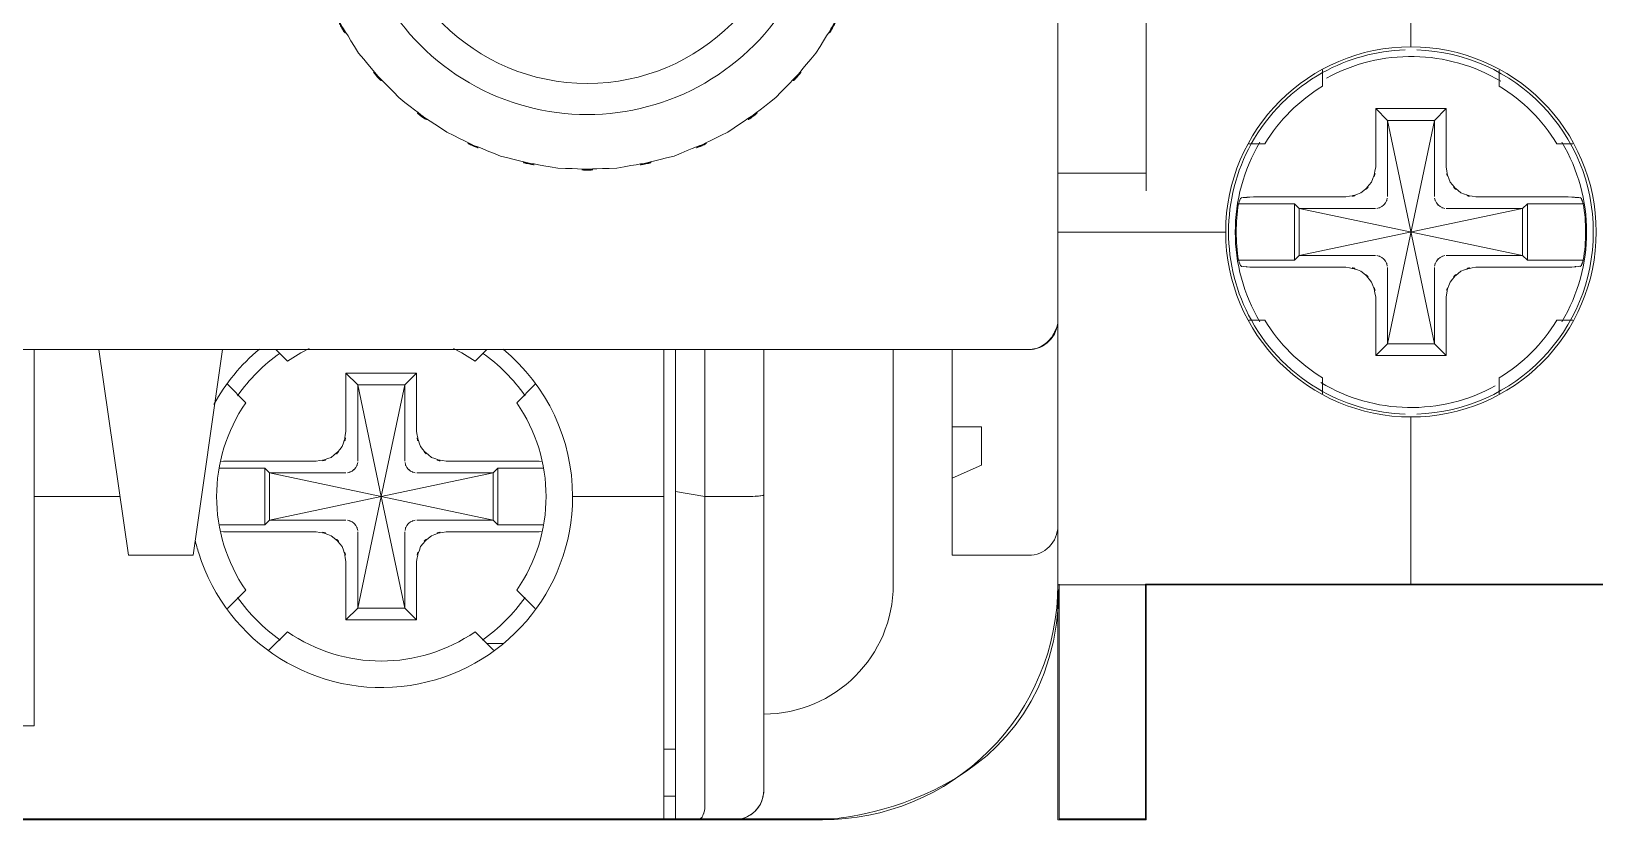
# Model space of a CAD drawing. Header units: millimetres. Extents: x 41 to 1635, y 11 to 1528.
# Drawn here: x 398.28 to 426.67, y 1109.58 to 1123.93 of the extents above; entities that cross this region are included whole.
import ezdxf

# ---------------------------------------------------------------- set-up
doc = ezdxf.new("R2010")
doc.units = ezdxf.units.MM
doc.header["$LTSCALE"] = 8
doc.layers.get('0').update_dxf_attribs({"linetype": 'CONTINUOUS'})
doc.layers.add('PDF_Geometry', color=7, linetype='CONTINUOUS')

# ---------------------------------------------------------------- blocks, each defined once
blk = doc.blocks.new('Contactor1')
at = {"layer": 'PDF_Geometry', "lineweight": 9}
for points in [[(-0.7719376153411872, -1.10581238986606), (-0.7719376153411872, -1.162645445421617), (-0.7932431153411699, -1.162645445421617), (-0.7932431153411699, 0.01664617957840164), (-0.7719376153411872, 0.01664617957840164), (-0.7719376153411872, -0.04018773708821755)], [(-0.7719376153411872, -1.010632306532671), (-0.7719376153411872, -0.9566178898660382)], [(-0.7079653514523443, -0.9757981815328094), (-0.7079653514523443, -0.9678958204216315), (-0.7716875320078884, -0.9566738343105499)], [(-0.7023263792301009, -1.01200729264383), (-0.7023263792301009, -0.9935763620883336), (-0.7136598375634549, -0.9935763620883336), (-0.716493101452329, -0.9907433204216431), (-0.6994653514523179, -0.9907433204216431), (-0.6994653514523179, -1.004867875977197)], [(-0.716493101452329, -0.9907433204216431), (-0.716493101452329, -1.004867875977197)], [(-0.716493101452329, -1.050395862088294), (-0.7136598375634549, -1.04756280653271), (-0.7023263792301009, -0.9935763620883336), (-0.6994653514523179, -0.9907433204216431)], [(-0.7023263792301009, -1.029118320421617), (-0.7023263792301009, -1.04756280653271), (-0.7136598375634549, -0.9935763620883336), (-0.7136598375634549, -1.01200729264383)], [(-0.7719376153411872, -1.006353903754984), (-0.7932431153411699, -1.006353903754984)], [(-0.7447015181189727, -1.012034417643918), (-0.7236736292301202, -1.012034417643918)], [(-0.7361320181189512, -1.027382209310531), (-0.7349931153411831, -1.026257306532671), (-0.7349931153411831, -1.014895445421644), (-0.7361320181189512, -1.013743403754916)], [(-0.7165348514523089, -1.014895445421644), (-0.7349931153411831, -1.014895445421644), (-0.6810070875634437, -1.026257306532671), (-0.6810070875634437, -1.014895445421644), (-0.6798542125634413, -1.013743403754916)], [(-0.7165348514523089, -1.026257306532671), (-0.7349931153411831, -1.026257306532671), (-0.6810070875634437, -1.014895445421644), (-0.6994375875634091, -1.014895445421644)], [(-0.6922986014523076, -1.012034417643918), (-0.6712846986745262, -1.012034417643918)], [(-0.7527571014522891, -1.020562389866086), (-0.7932431153411699, -1.020562389866086)], [(-0.7236736292301202, -1.029090348199361), (-0.7447015181189727, -1.029090348199361)], [(-0.716493101452329, -1.036270459310572), (-0.716493101452329, -1.050395862088294), (-0.6994653514523179, -1.050395862088294), (-0.7023263792301009, -1.04756280653271), (-0.7136598375634549, -1.04756280653271), (-0.7136598375634549, -1.029118320421617)], [(-0.6712846986745262, -1.029090348199361), (-0.6922986014523076, -1.029090348199361)], [(-0.6994653514523179, -1.050395862088294), (-0.6994653514523179, -1.036270459310572)], [(-1.185368143118978, -1.048979334310502), (-1.185368143118978, -1.084493320421643), (-1.185368143118978, -1.139909848199409), (-1.040465379230113, -1.139909848199409), (-1.040465379230113, -1.084493320421643), (-1.040465379230113, -1.048979334310502)], [(-0.9949931292301244, -1.048979334310502), (-1.002090379230083, -1.098715362088342), (-1.017729157007864, -1.098715362088342), (-1.024840379230113, -1.048979334310502)], [(-0.8855903653412156, -1.048979334310502), (-0.8855903653412156, -1.083256514866093), (-0.8855903653412156, -1.162645445421617)], [(-0.8784931292300939, -1.048979334310502), (-0.8784931292300939, -1.084493320421643), (-0.8685486292300766, -1.084493320421643)], [(-0.8188126153411872, -1.080062334310469), (-0.8117013792301009, -1.076951237088224), (-0.8117013792301009, -1.067617945421603), (-0.8188126153411872, -1.067617945421603), (-0.8188126153411872, -1.048979334310502)], [(-0.9481041431189965, -1.054659848199435), (-0.9509653792300696, -1.057492889866126), (-0.9623263931189854, -1.057492889866126), (-0.9566458931190027, -1.084493320421643), (-0.9836319070078616, -1.09018738986606), (-0.9836319070078616, -1.07881280653271), (-0.9847707958967362, -1.077687056532795), (-0.9847707958967362, -1.0913123065327)], [(-0.9481041431189965, -1.068812375977132), (-0.9481041431189965, -1.054659848199435), (-0.9651736431189875, -1.054659848199435), (-0.9651736431189875, -1.068812375977132)], [(-0.9623263931189854, -1.07595094542171), (-0.9623263931189854, -1.057492889866126), (-0.9651736431189875, -1.054659848199435)], [(-0.9509653792300696, -1.07595094542171), (-0.9509653792300696, -1.057492889866126), (-0.9566458931190027, -1.084493320421643), (-0.9509653792300696, -1.111492903754879), (-0.9623263931189854, -1.111492903754879), (-0.9651736431189875, -1.114340362088342)], [(-0.7079653514523443, -1.10581238986606), (-0.7079653514523443, -1.065326584310469)], [(-0.9933403097856512, -1.075978917643852), (-0.9723403931189978, -1.075978917643852)], [(-0.9409376014523332, -1.075978917643852), (-0.9199097125634239, -1.075978917643852)], [(-0.9956458653412028, -1.077687056532795), (-0.9847707958967362, -1.077687056532795)], [(-0.9652014070078394, -1.07881280653271), (-0.9836319070078616, -1.07881280653271), (-0.9566458931190027, -1.084493320421643), (-0.9296458792300655, -1.07881280653271), (-0.9285069903411909, -1.077687056532795), (-0.9176319208967243, -1.077687056532795)], [(-0.9285069903411909, -1.077687056532795), (-0.9285069903411909, -1.0913123065327), (-0.9296458792300655, -1.09018738986606), (-0.9296458792300655, -1.07881280653271), (-0.9480903653412156, -1.07881280653271)], [(-0.8855903653412156, -1.083256514866093), (-0.8784931292300939, -1.084493320421643), (-0.8784931292300939, -1.159131681532699)], [(-1.040465379230113, -1.084493320421643), (-1.019757087563448, -1.084493320421643)], [(-0.9623263931189854, -1.093062820421665), (-0.9623263931189854, -1.111492903754879), (-0.9566458931190027, -1.084493320421643), (-0.9296458792300655, -1.09018738986606), (-0.9480903653412156, -1.09018738986606)], [(-0.9956458653412028, -1.0913123065327), (-0.9847707958967362, -1.0913123065327), (-0.9836319070078616, -1.09018738986606), (-0.9652014070078394, -1.09018738986606)], [(-0.9723403931189978, -1.093034848199409), (-0.9933403097856512, -1.093034848199409)], [(-0.9481041431189965, -1.114340362088342), (-0.9509653792300696, -1.111492903754879), (-0.9509653792300696, -1.093062820421665)], [(-0.9199097125634239, -1.093034848199409), (-0.9409376014523332, -1.093034848199409)], [(-0.9285069903411909, -1.0913123065327), (-0.9176319208967243, -1.0913123065327)], [(-0.9651736431189875, -1.100201389866015), (-0.9651736431189875, -1.114340362088342), (-0.9481041431189965, -1.114340362088342), (-0.9481041431189965, -1.100201389866015)], [(-0.9272847958967532, -1.120020862088268), (-0.9311736708967828, -1.120020862088268)], [(-0.8855903653412156, -1.145603917643825), (-0.8884376153412177, -1.145603917643825)], [(-0.8855903653412156, -1.156951375977201), (-0.8884376153412177, -1.156951375977201)], [(-1.340270920896728, -1.162645445421617), (-1.337423670896783, -1.162645445421617), (-0.8884376153412177, -1.162645445421617)]]:
    blk.add_lwpolyline(points, dxfattribs=at)
for points in [[(-0.9731319486745633, -0.4380208065326769), (-0.8216458653412246, -0.4380208065326769), (-0.8193542958967441, -0.4380208065326769), (-0.8165348097856509, -0.4380208065326769), (-0.8165348097856509, -0.429492848199402), (-0.8193542958967441, -0.429492848199402), (-0.8193542958967441, -0.3740763204216364), (-0.7932431153411699, -0.3740763204216364), (-0.7932431153411699, -0.7719238065327545), (-0.7932431153411699, -0.7873682509771243), (-0.7932431153411699, -0.8269792093105934), (-0.7932431153411699, -0.8386877926438956), (-0.7932431153411699, -0.934937695421695), (-0.7932431153411699, -1.041882306532671), (-0.7932431153411699, -1.091603917643852), (-0.7932431153411699, -1.10581238986606), (-0.6227293236745481, -1.10581238986606, 0.4141838825322667), (-0.5659098375634244, -1.162645445421731)], [(-0.8188126153411872, -1.067617945421603), (-0.8188126153411872, -1.080062334310469), (-0.8188126153411872, -1.098715362088342), (-0.8003403653411851, -1.098715362088342, 0.414247857381862), (-0.7932431153411699, -1.091603917643852), (-0.7932431153411699, -1.041882306532671), (-0.7932431153411699, -0.934937695421695), (-0.7932431153411699, -0.8386877926438956, -0.4147314031147693), (-0.7974931153411831, -0.842950931532755), (-1.428340407007852, -0.842950931532755, -0.4139166793111539), (-1.432631948674555, -0.8386877926438956), (-1.432631948674555, -0.934937695421695)], [(-0.7094098514522784, -0.9765484037550323, 0.119600314725287), (-0.7292986153412357, -0.9820203759771857, 0.1408084566398316), (-0.746534698674509, -0.9992433065326622, 0.2578973058806956), (-0.7465209208967281, -1.041882306532671, 0.1415188773764046), (-0.7293126014523068, -1.059104389866093, 0.1191263734397661), (-0.7094098514522784, -1.064589931532623)], [(-0.7471876431189912, -0.9992433065326622), (-0.7432570181189817, -0.9992433065326622, -0.1202148960888221), (-0.7292986153412357, -0.9852984731994638), (-0.7292986153412357, -0.9813676398659936)], [(-0.6866736153411921, -0.981437153754996), (-0.6866736153411921, -0.9852984731994638, -0.1209558025338875), (-0.6727154208967363, -0.9992433065326622), (-0.6688543097856154, -0.9992433065326622)], [(-0.6798542125634413, -1.027382209310531), (-0.6798542125634413, -1.013743403754916), (-0.6663542125634194, -1.013743403754916, -0.0809486045456906), (-0.6663542125634194, -1.027382209310531), (-0.6798542125634413, -1.027382209310531), (-0.6810070875634437, -1.026257306532671), (-0.6994375875634091, -1.026257306532671)], [(-0.7471458931189545, -1.041882306532671), (-0.7432570181189817, -1.041882306532671, 0.1205606939991027), (-0.7292986153412357, -1.055826292643815), (-0.7292986153412357, -1.059701181532773)], [(-0.6866736153411921, -1.059701181532773), (-0.6866736153411921, -1.055826292643815, 0.1213015409735298), (-0.6727154208967363, -1.041882306532671), (-0.6688543097856154, -1.041882306532671)], [(-0.9821043236745481, -1.048979334310502), (-0.9792848375634549, -1.051798820421709, -0.03706964125054207), (-0.9740487403412317, -1.048729264866097)], [(-0.9392014903411336, -1.048729264865983, -0.03722125864112506), (-0.9339931570078761, -1.051798820421709), (-0.9311736708967828, -1.048979334310502)], [(-0.9271875181189557, -1.048909820421613, -0.2233425576214519), (-0.910437615341209, -1.084493320421643), (-0.8884376153412177, -1.084493320421643)], [(-0.7932431153411699, -1.10581238986606, -0.4143167926223055), (-0.8500763792300745, -1.162645445421617), (-0.8713821014522978, -1.162645445421617), (-0.8802570042300886, -1.162645445421617), (-0.8855903653412156, -1.162645445421617), (-0.8884376153412177, -1.162645445421617), (-0.8884376153412177, -1.159131681532699), (-0.8884376153412177, -1.084493320421643), (-0.8884376153412177, -1.048979334310502)], [(-0.8643819208969035, -1.156714862088279, -0.3260023425886195), (-0.8703264903413128, -1.162562375976677, -0.04105717626013708), (-0.8713821014522978, -1.162645445421617, 0.4123573391571134), (-0.864270879230105, -1.155534848199409), (-0.864270879230105, -1.084117778754944), (-0.864270879230105, -1.048979334310502)], [(-0.864270879230105, -1.13707595931055, 0.414076951054557), (-0.833020879230105, -1.10581238986606), (-0.833020879230105, -1.048979334310502)], [(-0.9937709486745234, -1.111590389866024), (-0.989354157007881, -1.107145834310586, -0.3118730202211784), (-0.989354157007881, -1.061854362088297), (-0.9937987125634322, -1.057381848199384)], [(-0.9194792958967355, -1.057381848199384), (-0.9239236292299893, -1.061854362088297, -0.3123293239483343), (-0.923923629230103, -1.107145834310586), (-0.9194792958967355, -1.111590389866024)], [(-1.001590434785612, -1.095034598199391, 0.02085133390804108), (-1.000715393118981, -1.098201639866033, 0.8595862210532524), (-0.9104414889106351, -1.08451975714047)], [(-0.9295070736745288, -1.121659487088209), (-0.9339931570078761, -1.117201375977174, -0.3127841727134142), (-0.9792848375634549, -1.117201375977174), (-0.9837709208967453, -1.121659487088209)]]:
    blk.add_lwpolyline(points, format="xyb", dxfattribs=at)
blk.add_lwpolyline([(-0.7496320181189731, -1.013743403754916), (-0.7361320181189512, -1.013743403754916), (-0.7361320181189512, -1.027382209310531), (-0.7496320181189731, -1.027382209310531, -0.07943331951479277)], format="xyb", close=True, dxfattribs=at)
blk.add_lwpolyline([(-1.42549315700785, -1.048979334310502), (-0.8003403653411851, -1.048979334310502)], close=True, dxfattribs=at)
at = {"layer": 'PDF_Geometry', "lineweight": 20}
blk.add_lwpolyline([(-0.792951504230075, -1.105729320421688), (-0.792951504230075, -1.162437750977233), (-0.7721181708967606, -1.162437750977233), (-0.7721181708967606, -1.105729320421688), (-0.6436459486745321, -1.105729320421688), (-0.6436459486745321, -1.162437750977233), (-0.6228126153412177, -1.162437750977233), (-0.6228126153412177, -1.110354417643862)], dxfattribs=at)
at = {"layer": 'PDF_Geometry', "lineweight": 9}
for centre, radius in [((-0.9069056493797802, -0.935316385764736), 0.04933737186609598), ((-0.707981079796923, -1.020536150918133), 0.04473797215029501)]:
    blk.add_circle(centre, radius, dxfattribs=at)
for centre, radius, start, end in [((-0.9068997514444845, -0.9353304478559039), 0.05682940047534744, 179.9681130087038, 0.01679430968575387), ((-0.7079942099473442, -1.020561586645385), 0.04405161355049452, 271.8623510782979, 88.13702139641907), ((-0.7079850517797013, -1.020521206677472), 0.04238963375950346, 59.14245647463949, 118.74083711687), ((-0.7079616810926268, -1.020569584310579), 0.0424481634164261, 149.2752043251974, 210.7247956747647), ((-0.7081455391198688, -1.020569584310465), 0.04257610433544258, 329.3774800435435, 30.62251995630465), ((-0.8003352894588716, -1.041887160348097), 0.007092175778788793, 269.9589933089293, 0.03921267143484335), ((-0.9563807920974341, -1.084679023029935), 0.04648946492940335, 129.6995582063488, 151.1247355450227), ((-0.9568215687390307, -1.084325820692129), 0.04216451617087886, 125.093528328883, 144.9843598147238), ((-0.9565863157470176, -1.084390048011869), 0.04230792542583382, 34.98578086766807, 54.78155495455208), ((-0.7079753933996926, -1.020593693772071), 0.04239261941200035, 239.1259827528627, 298.720459335299), ((-0.9564685394349794, -1.084335395431253), 0.0426560256322151, 215.1313820638909, 234.790729791702), ((-0.9571188393398984, -1.084093352308173), 0.04304851019818985, 305.3903928474476, 324.8422713302567)]:
    blk.add_arc(centre, radius, start, end, dxfattribs=at)
for points in [[(-0.9693403514523311, -0.9647431954217609), (-0.9590624903411822, -0.9839234870883047), (-0.9735070597857316, -0.9587430981994203), (-0.9621180736746169, -0.9773121954217459)], [(-0.8516736847856805, -0.9773121954217459), (-0.8402986847856369, -0.9587430981994203), (-0.8547152681189232, -0.9839099315327076), (-0.8444653931189237, -0.9647152231993914)], [(-0.9621180736746169, -0.9773121954217459), (-0.948034837563398, -0.993881542643976), (-0.9674514347856871, -0.9723539315327798), (-0.9524098792300606, -0.9880764176439243)], [(-0.8613681014523422, -0.9880764176439243), (-0.8463403097857167, -0.9723259593106377), (-0.8657431292301112, -0.993881542643976), (-0.8516736847856805, -0.9773121954217459)], [(-0.9524098792300606, -0.9880764176439243), (-0.9353959070078304, -1.001159987088158), (-0.9585903236745139, -0.9843956676438665), (-0.9408125597855701, -0.9964509593105504)], [(-0.8729791847856063, -0.9964509593105504), (-0.8552291986745217, -0.984367695421497), (-0.8783958514522396, -1.001159987088158), (-0.8613681014523422, -0.9880764176439243)], [(-0.9408125597855701, -0.9964509593105504), (-0.9216458236746234, -1.00560452875493), (-0.9475486847856587, -0.9941460287550399), (-0.9278680181189998, -1.002187417643881)], [(-0.885951490341256, -1.002187417643881), (-0.866243073674525, -0.9941316120882675), (-0.8921459208967804, -1.00560452875493), (-0.8729791847856063, -0.9964509593105504)], [(-0.9278680181189998, -1.002187417643881), (-0.9071874903411867, -1.007187209310587), (-0.9349237264522685, -1.001326139866023), (-0.9140071014523414, -1.005131514866207)], [(-0.8997848514522389, -1.005117945421716), (-0.8788820042300927, -1.001326139866023), (-0.9065902820079259, -1.007187209310587), (-0.885951490341256, -1.002187417643881)], [(-0.7174654208967581, -1.008479112088253), (-0.7156735736745645, -1.003146167643763), (-0.7175487125634277, -1.010395792643976), (-0.7164931014523859, -1.004867875977197)], [(-0.6994653514522611, -1.004867875977197), (-0.6984375042300712, -1.010382223199485), (-0.7003126431190481, -1.003146167643763), (-0.6985347820079255, -1.008479112088253)], [(-0.9140071014523414, -1.005131514866207), (-0.8927013931190118, -1.005742709310653), (-0.9211041431189528, -1.005742709310653), (-0.8997848514522389, -1.005117945421716)], [(-0.7200626014522982, -1.011104473199339), (-0.7158819070079403, -1.007478820421511), (-0.721076462563417, -1.012687153754996), (-0.7174654208967581, -1.008479112088253)], [(-0.6985347820079255, -1.008479112088253), (-0.6949097542300819, -1.012687153754996), (-0.7001043097856723, -1.007465250977248), (-0.6959098514523134, -1.011090070421687)], [(-0.7236736292301771, -1.012034417643918), (-0.7181736847856541, -1.011020556532685), (-0.7254097403412629, -1.012895695421548), (-0.7200626014522982, -1.011104473199339)], [(-0.7141320181189599, -1.013520459310485), (-0.7133680181190698, -1.011812320421541), (-0.714243073674595, -1.01413165375493), (-0.7136876014523637, -1.012354000977211)], [(-0.7022986153412489, -1.012354000977211), (-0.7017291708968401, -1.01413165375493), (-0.7025904347855771, -1.011812320421541), (-0.7018404208967581, -1.013520459310485)], [(-0.6959098514523134, -1.011090070421687), (-0.6905624903412786, -1.012895695421548), (-0.6978265181189158, -1.011020556532685), (-0.6922986014523644, -1.012034417643918)], [(-0.7494654347855771, -1.013298348199442), (-0.7496875458968475, -1.013965500977065), (-0.7493959208968022, -1.013076250977065), (-0.7496320181189162, -1.013743403754916)], [(-0.748507101452276, -1.01224295931047), (-0.7495764903412123, -1.012437084310477), (-0.7482985597857237, -1.012020848199427), (-0.7491598375633544, -1.012465056532619)], [(-0.7493126431190262, -1.012882125977285), (-0.7495209625635084, -1.013534862088363), (-0.7492291431189528, -1.012673584310505), (-0.7494654347855771, -1.013298348199442)], [(-0.7491598375633544, -1.012465056532619), (-0.7493959208968022, -1.013076250977065), (-0.7490625597856138, -1.01224295931047), (-0.7493126431190262, -1.012882125977285)], [(-0.7468680597856405, -1.012103931532693), (-0.7492291431189528, -1.012354000977211), (-0.7459792264523344, -1.012034417643918), (-0.748507101452276, -1.01224295931047)], [(-0.7447015181189158, -1.012034417643918), (-0.748006948674572, -1.012090362088202), (-0.7436181431189084, -1.011964903754915), (-0.7468680597856405, -1.012103931532693)], [(-0.7161875042301631, -1.014868306532662), (-0.7144236292301116, -1.014312209310447), (-0.7167291847856063, -1.015173487088305), (-0.7150208375634861, -1.014423264866082)], [(-0.7150208375634861, -1.014423264866082), (-0.7136043236745877, -1.013132195421576), (-0.7153959486744839, -1.014951389866155), (-0.7141320181189599, -1.013520459310485)], [(-0.7018404208967581, -1.013520459310485), (-0.7005625042301631, -1.014951389866155), (-0.7023681292300239, -1.013132195421576), (-0.7009376153411608, -1.014423264866082)], [(-0.7009376153411608, -1.014423264866082), (-0.6992430458967078, -1.015173487088305), (-0.701562587563501, -1.014312209310447), (-0.6997709486744839, -1.014868306532662)], [(-0.6690904070077863, -1.012103931532693), (-0.6723403097857386, -1.011964903754915), (-0.6679792681190406, -1.012090362088202), (-0.6712846986744694, -1.012034417643918)], [(-0.6674653375634421, -1.01224295931047), (-0.6699932125633836, -1.012034417643918), (-0.666715337563403, -1.012354000977211), (-0.6690904070077863, -1.012103931532693)], [(-0.6668126014523637, -1.012465056532619), (-0.6676596847856331, -1.012020848199427), (-0.6663819625634346, -1.012437084310477), (-0.6674653375634421, -1.01224295931047)], [(-0.6666735875634799, -1.012882125977285), (-0.6668958931190332, -1.01224295931047), (-0.6665902958968104, -1.013076250977065), (-0.6668126014523637, -1.012465056532619)], [(-0.6665070042301409, -1.013298348199442), (-0.6667293236745877, -1.012673584310505), (-0.6664237125634713, -1.013534862088363), (-0.6666735875634799, -1.012882125977285)], [(-0.6663542125633626, -1.013743403754916), (-0.6665902958968104, -1.013076250977065), (-0.666270920896693, -1.013965500977065), (-0.6665070042301409, -1.013298348199442)], [(-0.7150208375634861, -1.026715070421687), (-0.7167291847856063, -1.025951278754974), (-0.7144236292301116, -1.026826112088202), (-0.7161875042301631, -1.026270862088268)], [(-0.7141320181189599, -1.027617875977285), (-0.7153959486744839, -1.026187792643896), (-0.7136043236745877, -1.027993417643756), (-0.7150208375634861, -1.026715070421687)], [(-0.7136876014523637, -1.028784334310558), (-0.714243073674595, -1.02697870931047), (-0.7133680181190698, -1.02931244542151), (-0.7141320181189599, -1.027617875977285)], [(-0.7018404208967581, -1.027617875977285), (-0.7025904347855771, -1.02931244542151), (-0.7017291708968401, -1.02697870931047), (-0.7022986153412489, -1.028784334310558)], [(-0.7009376153411608, -1.026715070421687), (-0.7023681292300239, -1.027993417643756), (-0.7005625042301631, -1.026187792643896), (-0.7018404208967581, -1.027617875977285)], [(-0.6997709486744839, -1.026270862088268), (-0.701562587563501, -1.026826112088202), (-0.6992430458967078, -1.025951278754974), (-0.7009376153411608, -1.026715070421687)], [(-0.7496320181189162, -1.027382209310417), (-0.7493959208968022, -1.028034959310389), (-0.7496875458968475, -1.027173681532759), (-0.7494654347855771, -1.027812848199346)], [(-0.7491598375633544, -1.028673278754923), (-0.7482985597857237, -1.029103917643852), (-0.7495764903412123, -1.028701250977065), (-0.748507101452276, -1.028895375977299)], [(-0.7494654347855771, -1.027812848199346), (-0.7492291431189528, -1.028451181532773), (-0.7495209625635084, -1.027604320421688), (-0.7493126431190262, -1.028257056532766)], [(-0.7493126431190262, -1.028257056532766), (-0.7490625597856138, -1.028895375977299), (-0.7493959208968022, -1.028034959310389), (-0.7491598375633544, -1.028673278754923)], [(-0.748507101452276, -1.028895375977299), (-0.7459792264523344, -1.029090348199361), (-0.7492291431189528, -1.028784334310558), (-0.7468680597856405, -1.029020834310586)], [(-0.7468680597856405, -1.029020834310586), (-0.7436181431189084, -1.029159862088363), (-0.748006948674572, -1.029048820421622), (-0.7447015181189158, -1.029090348199361)], [(-0.7200626014522982, -1.030021139865994), (-0.7254097403412629, -1.028229084310624), (-0.7181459208968022, -1.030104209310593), (-0.7236736292301771, -1.029090348199361)], [(-0.7174654208967581, -1.032660056532677), (-0.721076462563417, -1.028437612088283), (-0.7158819070079403, -1.033659514866031), (-0.7200626014522982, -1.030021139865994)], [(-0.7164931014523859, -1.036270459310572), (-0.7175487125634277, -1.03072897319953), (-0.7156735736745645, -1.03797944542157), (-0.7174654208967581, -1.032660056532677)], [(-0.6985347820079255, -1.032645653755026), (-0.7003126431190481, -1.03797944542157), (-0.6984375042300712, -1.03072897319953), (-0.6994653514522611, -1.036270459310572)], [(-0.6958958514523488, -1.030021139865994), (-0.7001043097856723, -1.03364594542154), (-0.6948959764523011, -1.028437612088283), (-0.6985347820079255, -1.032645653755026)], [(-0.6922986014523644, -1.029090348199361), (-0.6978125320078448, -1.030104209310593), (-0.6905624903412786, -1.028242639865994), (-0.6958958514523488, -1.030021139865994)], [(-0.6712846986744694, -1.029090348199361), (-0.6679792681190406, -1.029048820421622), (-0.6723403097857386, -1.029159862088363), (-0.6690904070077863, -1.029020834310586)], [(-0.6690904070077863, -1.029020834310586), (-0.666715337563403, -1.028784334310558), (-0.6699932125633836, -1.029090348199361), (-0.6674653375634421, -1.028895375977299)], [(-0.6674653375634421, -1.028895375977299), (-0.6663819625634346, -1.028701250977065), (-0.6676596847856331, -1.029103917643852), (-0.6668126014523637, -1.028673278754923)], [(-0.6668126014523637, -1.028673278754923), (-0.6665902958968104, -1.028034959310389), (-0.6668958931190332, -1.028895375977299), (-0.6666735875634799, -1.028257056532766)], [(-0.6666735875634799, -1.028257056532766), (-0.6664237125634713, -1.027604320421688), (-0.6667293236745877, -1.028451181532773), (-0.6665070042301409, -1.027812848199346)], [(-0.6665070042301409, -1.027812848199346), (-0.666270920896693, -1.027173681532759), (-0.6665902958968104, -1.028034959310389), (-0.6663542125633626, -1.027382209310417)], [(-0.7962291708967655, -1.047548403754945), (-0.7937430597856405, -1.045118014866148), (-0.7969236708967742, -1.048507167643947), (-0.7946320875634569, -1.045868237088371)], [(-0.7946320875634569, -1.045868237088371), (-0.792951504230075, -1.042687625977123), (-0.7950347542300165, -1.047006709310608), (-0.7936042403411534, -1.043687084310477)], [(-0.800340365341242, -1.048979334310388), (-0.7971182125633618, -1.04859023708832), (-0.8013959764522838, -1.049312487088173), (-0.7981876014522982, -1.048618209310462)], [(-0.7981876014522982, -1.048618209310462), (-0.7951875597856883, -1.047145737088158), (-0.7991181708967474, -1.04929891764391), (-0.7962291708967655, -1.047548403754945)], [(-0.9661042125634935, -1.072423612088187), (-0.9642848236745181, -1.067076264866046), (-0.9661875042301631, -1.07434029264391), (-0.9651736431189306, -1.068812375977132)], [(-0.9481041431189965, -1.068812375977132), (-0.9470765042300968, -1.07432672319942), (-0.9489931847855928, -1.067076264866046), (-0.9471735736745472, -1.072423612088187)], [(-0.9687153792301046, -1.075034570421622), (-0.9644931431190003, -1.071409750977182), (-0.9697292403411097, -1.07663165375493), (-0.9661042125634935, -1.072423612088187)], [(-0.9471735736745472, -1.072423612088187), (-0.9435487542301075, -1.076618084310439), (-0.9487570875634788, -1.071409750977182), (-0.9445348514522607, -1.075034570421622)], [(-0.9933403097856512, -1.075978917643852), (-0.9939792681190625, -1.075978917643852), (-0.9945902542301042, -1.075965348199361), (-0.9952154486745144, -1.076006889865994)], [(-0.9723403931190546, -1.075978917643852), (-0.9668124764522759, -1.074951487088356), (-0.9740209903412165, -1.076826625977219), (-0.9687153792301046, -1.075034570421622)], [(-0.9627708097856953, -1.077451389866155), (-0.9620207958967626, -1.075743250977212), (-0.962882073674507, -1.078076153754864), (-0.9623403792301701, -1.076298500977146)], [(-0.9509098514523089, -1.076298500977146), (-0.9503404070077863, -1.078076153754864), (-0.9512569903412782, -1.075743250977212), (-0.9504792125634935, -1.077451389866155)], [(-0.9445348514522607, -1.075034570421622), (-0.9392292542301561, -1.07684019542171), (-0.9464653097856512, -1.074951487088356), (-0.9409376014522763, -1.075978917643852)], [(-0.9180347958967445, -1.076006889865994), (-0.918659768118971, -1.075965348199361), (-0.9192987264522685, -1.075978917643852), (-0.9199097125634239, -1.075978917643852)], [(-0.9648402820078559, -1.078798403754945), (-0.9630348653412852, -1.078243153755011), (-0.9653959486744839, -1.079117987088239), (-0.9636736153412926, -1.078354195421525)], [(-0.9636736153412926, -1.078354195421525), (-0.9622570875635006, -1.077076695421511), (-0.9640487264522903, -1.078895889866089), (-0.9627708097856953, -1.077451389866155)], [(-0.9504792125634935, -1.077451389866155), (-0.949201504230075, -1.078895889866089), (-0.9510069208967593, -1.077076695421511), (-0.9495903931189673, -1.078354195421525)], [(-0.9495903931189673, -1.078354195421525), (-0.9478820458968471, -1.079117987088239), (-0.950201379230009, -1.078243153755011), (-0.9484375042300712, -1.078798403754945)], [(-0.8669097958967882, -1.084478903755098), (-0.86935417089677, -1.084506889866134), (-0.8660902681189668, -1.084465348199501), (-0.8685486292301334, -1.084493320421643)], [(-0.865520823674558, -1.084395834310499), (-0.8675487542300857, -1.084534862088276), (-0.86478479589681, -1.084382264866008), (-0.8669097958967882, -1.084478903755098)], [(-0.8646180042300671, -1.084270375977212), (-0.8660625042300012, -1.084450931532729), (-0.8642153514524011, -1.084201709310491), (-0.865520823674558, -1.084395834310499)], [(-0.864270879230105, -1.084117778754944), (-0.8646737403411748, -1.084409389866096), (-0.8640347820078773, -1.084104223199347), (-0.8646180042300671, -1.084270375977212)], [(-0.9636736153412926, -1.090631598199479), (-0.9653959486744839, -1.089882209310417), (-0.9630348653412852, -1.090742639865994), (-0.9648402820078559, -1.090215362088202)], [(-0.9627708097856953, -1.091534403754849), (-0.9640487264522903, -1.090117875977285), (-0.9622570875635006, -1.091923500977146), (-0.9636736153412926, -1.090631598199479)], [(-0.9623403792301701, -1.092701695421511), (-0.962882073674507, -1.090923209310404), (-0.9620207958967626, -1.093256945421672), (-0.9627708097856953, -1.091534403754849)], [(-0.9504792125634935, -1.091534403754849), (-0.9512569903412782, -1.093256945421672), (-0.9503404070077863, -1.090923209310404), (-0.9509098514523089, -1.092701695421511)], [(-0.9495903931189673, -1.090631598199479), (-0.9510069208967593, -1.091923500977146), (-0.949201504230075, -1.090117875977285), (-0.9504792125634935, -1.091534403754849)], [(-0.9484375042300712, -1.090215362088202), (-0.950201379230009, -1.090742639865994), (-0.9478820458968471, -1.089882209310417), (-0.9495903931189673, -1.090631598199479)], [(-0.9952154486745144, -1.092993306532662), (-0.9945902542301042, -1.093048417643786), (-0.9939792681190625, -1.093034848199295), (-0.9933403097856512, -1.093034848199295)], [(-0.9687153792301046, -1.093965639866155), (-0.9740209903412165, -1.092160014866067), (-0.9667986986746087, -1.094048709310528), (-0.9723403931190546, -1.093034848199295)], [(-0.9661042125634935, -1.09659015375496), (-0.9697152542300387, -1.092395681532707), (-0.9644931431190003, -1.097590445421702), (-0.9687153792301046, -1.093965639866155)], [(-0.9651736431189306, -1.100201389866015), (-0.9661875042301631, -1.094687042643727), (-0.9642848236745181, -1.101923945421731), (-0.9661042125634935, -1.09659015375496)], [(-0.9471458097856953, -1.096576584310469), (-0.9489931847855928, -1.101923945421731), (-0.9470765042300968, -1.094673473199464), (-0.9481041431189965, -1.100201389866015)], [(-0.9445348514522607, -1.093965639866155), (-0.948743101452294, -1.097590445421702), (-0.9435209903412556, -1.092382112088217), (-0.9471458097856953, -1.096576584310469)], [(-0.9409376014522763, -1.093034848199295), (-0.9464653097856512, -1.094034306532649), (-0.9392292542301561, -1.092173570421664), (-0.9445348514522607, -1.093965639866155)], [(-0.9199097125634239, -1.093034848199295), (-0.9192987264522685, -1.093034848199295), (-0.918659768118971, -1.093048417643786), (-0.9180347958967445, -1.092993306532662)], [(-0.8785903931190546, -1.160465139866119), (-0.8783820736745724, -1.158465389866024), (-0.8786041708967218, -1.161117875977197), (-0.8784931292300939, -1.159131681532699)], [(-0.8643819208968466, -1.156714862088393), (-0.8642986292301771, -1.156340181532869), (-0.864270879230105, -1.155937514866082), (-0.864270879230105, -1.155534848199295)], [(-0.8802570042300317, -1.162645445421731), (-0.8791320875633915, -1.162312292643946), (-0.8805763792301491, -1.162881959310653), (-0.8795209764522838, -1.162353834310579)], [(-0.8795209764522838, -1.162353834310579), (-0.8785903931190546, -1.161270459310572), (-0.8797430736745468, -1.162826014866141), (-0.8789652958967622, -1.161604459310638)], [(-0.8789652958967622, -1.161604459310638), (-0.8783543097856068, -1.159909889865958), (-0.8790903375633548, -1.162187681532714), (-0.8785903931190546, -1.160465139866119)]]:
    blk.add_open_spline(points, degree=3, dxfattribs=at)
at = {"layer": 'PDF_Geometry', "lineweight": 20}
for points in [[(-0.8479236292300243, -1.162437750977233), (-0.8479236292300243, -1.162437750977233), (-0.792951504230075, -1.158965528754834), (-0.792951504230075, -1.105729320421688)], [(-1.373965295896767, -1.162437750977233), (-1.32014585145231, -1.162437750977233), (-0.8479236292300243, -1.162437750977233), (-0.8479236292300243, -1.162437750977233)]]:
    blk.add_open_spline(points, degree=3, dxfattribs=at)

msp = doc.modelspace()

# ---------------------------------------------------------------- block references
at = {"xscale": 75.19614335325724, "yscale": 75.19614335325724, "zscale": 75.19614335325724}
msp.add_blockref('Contactor1', (476.5685471298295, 1197.019608241355), dxfattribs=at)

doc.saveas('drawing.dxf')
